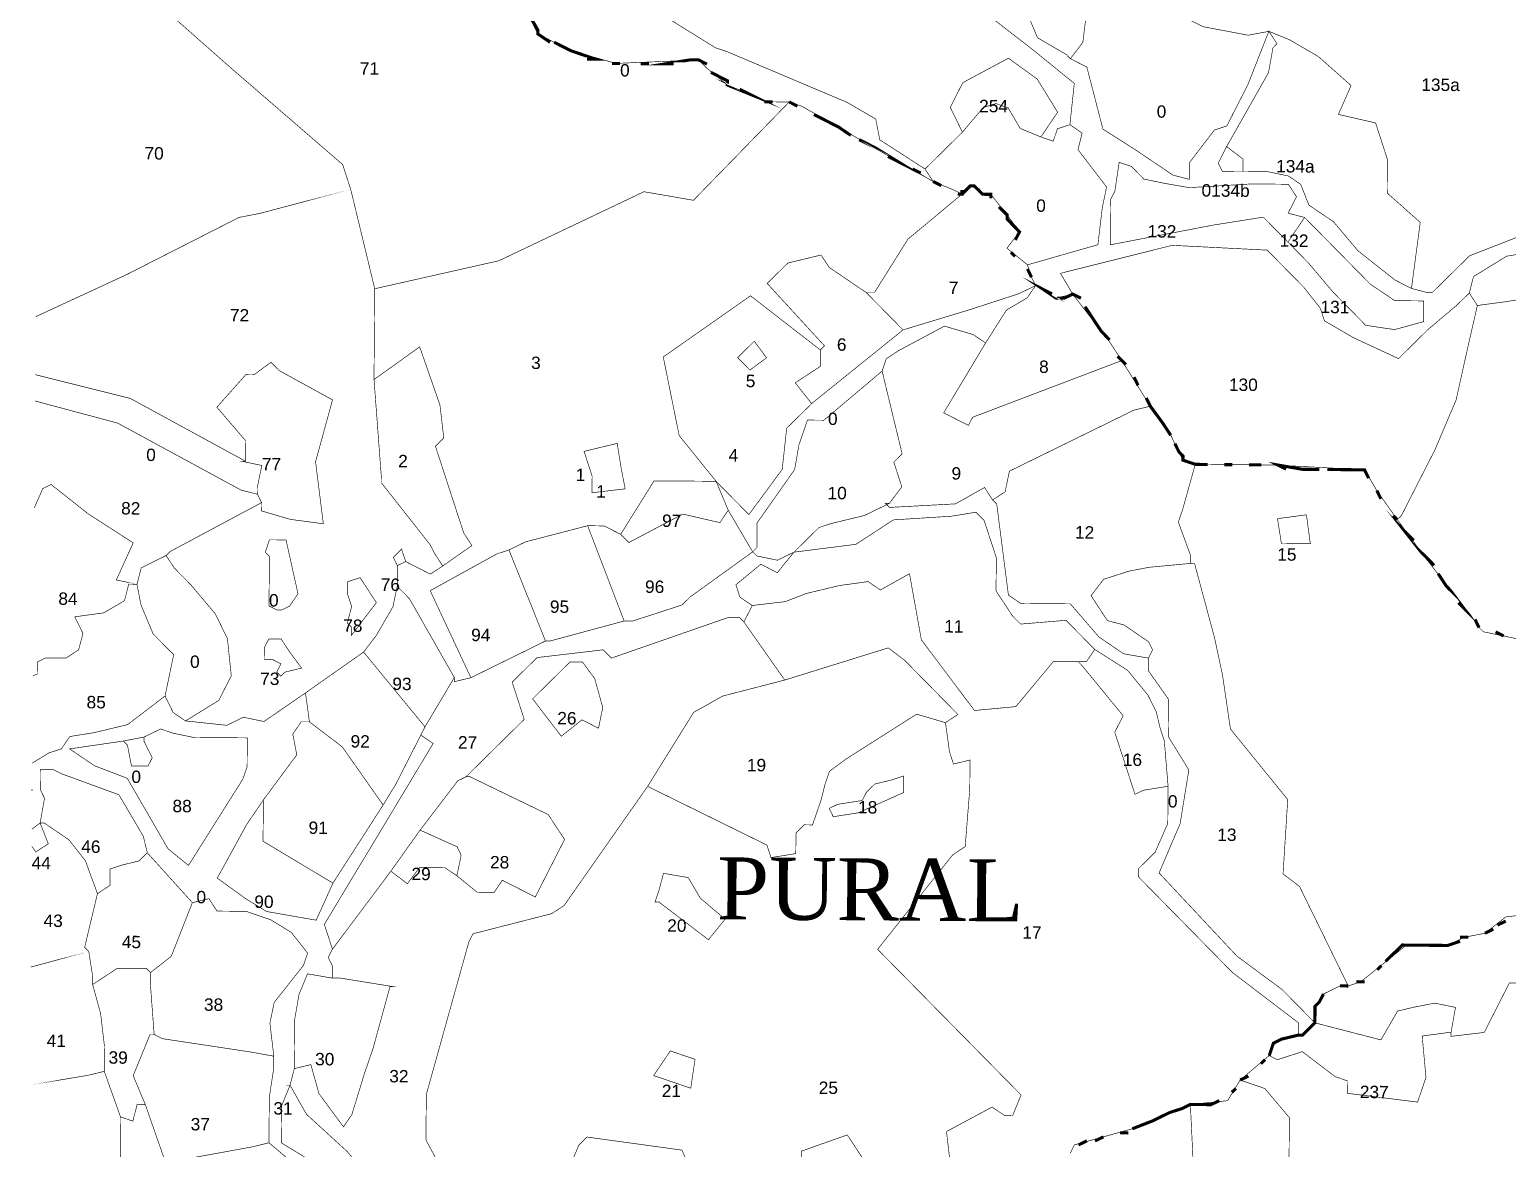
# Model space of a CAD drawing. Header units: metres. Extents: x 326467 to 340077, y 1811030 to 1824953.
# Drawn here: x 326546 to 327992, y 1820071 to 1821166 of the extents above; entities that cross this region are included whole.
import ezdxf

# ---------------------------------------------------------------- set-up
doc = ezdxf.new("R2010")
doc.units = ezdxf.units.M
doc.header["$MEASUREMENT"] = 0
for name, color, linetype in [('SURVEY NO.', 7, 'Continuous'), ('SURVEY PLOT BOUNDARY', 35, 'Continuous'), ('VILLAGE BOUNDARY', 212, 'Continuous'), ('VILLAGE NAME', 3, 'Continuous')]:
    doc.layers.add(name, color=color, linetype=linetype)
doc.styles.add('PDF Arial', font='arial.ttf')
doc.styles.get("Standard").update_dxf_attribs({"font": 'times.ttf'})

# ---------------------------------------------------------------- blocks, each defined once
blk = doc.blocks.new('16')
at = {"layer": 'SURVEY PLOT BOUNDARY', "lineweight": 18, "const_width": 0.606}
for points in [[(326591, 1821262.4), (326743.5, 1821127.8), (326852, 1821034), (326859.9, 1821009.7), (326883.4, 1820912.4), (326882.7, 1820823.5), (326890, 1820726.4), (326890, 1820722.3), (326938, 1820661.3), (326942, 1820653.2), (326950, 1820641), (326937.8, 1820633), (326913.7, 1820645.3), (326909.7, 1820657.5), (326901.6, 1820649.5), (326905.5, 1820641.4), (326905.4, 1820621.1), (326901.2, 1820601), (326884.8, 1820572.8), (326872.5, 1820556.7), (326815.6, 1820516.7), (326775, 1820488.7), (326754.8, 1820492.9), (326738.6, 1820485), (326698.2, 1820489.3), (326730.7, 1820509.3), (326743, 1820533.4), (326739.2, 1820569.9), (326727.3, 1820594.2), (326703.3, 1820622.7), (326687.2, 1820639), (326679.2, 1820651.2), (326683.3, 1820655.2), (326772.6, 1820703), (326772.5, 1820694.9), (326800.8, 1820686.6), (326833.1, 1820682.3), (326825.5, 1820743.1), (326842.1, 1820803.6), (326789.8, 1820832.3), (326781.8, 1820840.4), (326765.5, 1820828.4), (326757.4, 1820828.5), (326728.9, 1820796.4), (326756.9, 1820763.8), (326756.8, 1820743.6), (326644, 1820805.1), (326551.2, 1820828.3), (326644, 1820805.1), (326756.8, 1820743.6), (326752.7, 1820743.6), (326772.9, 1820739.4), (326768.7, 1820719.2), (326768.6, 1820711.2), (326752.5, 1820715.3), (326631.7, 1820780.9), (326551, 1820802.5), (326631.7, 1820780.9), (326752.5, 1820715.3), (326768.6, 1820711.2), (326772.6, 1820703), (326683.3, 1820655.2), (326679.2, 1820651.2), (326654.9, 1820639.2), (326650.7, 1820623.1), (326642.6, 1820623.2), (326638.5, 1820607), (326618.2, 1820595.1), (326589.8, 1820591.2), (326597.8, 1820575), (326593.6, 1820558.9), (326581.4, 1820550.9), (326561.2, 1820551), (326553.1, 1820547), (326553, 1820534.9), (326549, 1820533.7), (326553, 1820534.9), (326553.1, 1820547), (326561.2, 1820551), (326581.4, 1820550.9), (326593.6, 1820558.9), (326597.8, 1820575), (326589.8, 1820591.2), (326618.2, 1820595.1), (326638.5, 1820607), (326642.6, 1820623.2), (326650.7, 1820623.1), (326654.6, 1820602.9), (326666.5, 1820574.5), (326686.6, 1820554.1), (326678.2, 1820513.7), (326641.6, 1820485.7), (326625.4, 1820481.8), (326609.2, 1820477.9), (326584.9, 1820474), (326576.7, 1820461.9), (326564.5, 1820458), (326548.3, 1820448), (326564.5, 1820458), (326576.7, 1820461.9), (326584.9, 1820474), (326609.2, 1820477.9), (326625.4, 1820481.8), (326641.6, 1820485.7), (326678.2, 1820513.7), (326686.1, 1820497.5), (326698.2, 1820489.3), (326738.6, 1820485), (326754.8, 1820492.9), (326775, 1820488.7), (326815.6, 1820516.7), (326819.5, 1820488.4), (326811.4, 1820488.4), (326803.2, 1820476.4), (326807.1, 1820456.1), (326774.4, 1820411.9), (326758, 1820387.8), (326729.3, 1820335.4), (326757.5, 1820315), (326777.6, 1820302.7), (326826.1, 1820294.2), (326842.5, 1820330.5), (326891.6, 1820407), (326903.9, 1820427.1), (326928.5, 1820475.4), (326940.6, 1820467.2), (326834.1, 1820290.1), (326842, 1820265.8), (326837.9, 1820257.8), (326841.9, 1820249.6), (326841.8, 1820237.5), (326817.6, 1820241.7), (326809.3, 1820221.6), (326805.1, 1820197.4), (326804.7, 1820148.9), (326800.5, 1820132.7), (326796.5, 1820132.7), (326800.5, 1820132.7), (326792.3, 1820112.6), (326792, 1820076.2), (326872.5, 1820027)], [(326852.2, 1820015.1), (326779.9, 1820076.3), (326780.2, 1820120.7), (326784.5, 1820149), (326784.6, 1820161.1), (326780.8, 1820193.5), (326785, 1820213.7), (326813.6, 1820249.9), (326817.7, 1820262), (326801.7, 1820282.3), (326781.6, 1820294.6), (326757.4, 1820302.9), (326729.1, 1820303.1), (326721.1, 1820315.3), (326704.9, 1820311.4), (326660.8, 1820360.2), (326656.9, 1820376.4), (326633, 1820417), (326576.5, 1820437.7), (326568.5, 1820441.8), (326556.3, 1820441.9), (326556.2, 1820421.7), (326560.2, 1820413.6), (326555.9, 1820389.3), (326547.8, 1820383.3), (326555.9, 1820389.3), (326563.9, 1820369), (326551.7, 1820361.1), (326547.7, 1820366.5), (326551.7, 1820361.1), (326563.9, 1820369), (326555.9, 1820389.3), (326560, 1820389.3), (326584.1, 1820372.9), (326600.1, 1820352.6), (326612, 1820320.2), (326599.5, 1820267.7), (326603.5, 1820263.6), (326607.3, 1820239.3), (326607.3, 1820231.2), (326615.1, 1820202.9), (326618.9, 1820170.5), (326618.7, 1820146.2), (326634.6, 1820101.6), (326634.2, 1820053.1)], [(328015.6, 1820948.2), (327991.3, 1820944.3), (327958.8, 1820924.3), (327954.7, 1820908.2), (327942.4, 1820896.2), (327913.9, 1820872.1), (327885.4, 1820844), (327841.1, 1820864.6), (327812.9, 1820881), (327809, 1820893.2), (327793, 1820913.5), (327756.9, 1820950.2), (327663.9, 1820954.9), (327554.6, 1820927.5), (327566.5, 1820907.2), (327550.3, 1820903.2), (327530.2, 1820915.5), (327526.2, 1820923.6), (327522.3, 1820935.8), (327591.2, 1820955.5), (327595.5, 1820991.8), (327599.7, 1821012), (327571.7, 1821048.6), (327575.8, 1821064.8), (327563.8, 1821073), (327568.1, 1821113.4), (327528, 1821146), (327459.6, 1821199.1)], [(327520.2, 1821186.5), (327532.1, 1821158.1), (327560.3, 1821141.7), (327564.3, 1821137.6), (327580.4, 1821129.4), (327596.1, 1821068.7), (327628.3, 1821048.2), (327664.5, 1821023.7), (327680.6, 1821019.5), (327680.7, 1821035.7), (327705.2, 1821067.8), (327717.4, 1821071.8), (327737.9, 1821112), (327758.5, 1821164.4), (327766.5, 1821152.3), (327762.5, 1821148.2), (327758.2, 1821124), (327717.2, 1821051.6), (327709, 1821035.4), (327713, 1821027.3), (327725.1, 1821027.2), (327733.2, 1821027.2), (327757.5, 1821027), (327777.7, 1821022.8), (327789.7, 1821014.6), (327797.7, 1820994.3), (327821.8, 1820978), (327845.8, 1820949.5), (327882, 1820920.9), (327898.1, 1820912.7), (327914.2, 1820908.5), (327918.3, 1820908.5), (327954.9, 1820944.6), (328036, 1820976.3)], [(327459.6, 1821199.1), (327528, 1821146), (327568.1, 1821113.4), (327563.8, 1821073), (327551.6, 1821069), (327547.5, 1821056.9), (327535.4, 1821061), (327551.8, 1821085.2), (327531.8, 1821117.7), (327503.6, 1821138.1), (327459, 1821114.2), (327446.7, 1821090), (327458.6, 1821065.7), (327422, 1821029.6), (327377.7, 1821058.2), (327373.8, 1821078.5), (327345.6, 1821094.9), (327228.8, 1821144.3), (327216.7, 1821148.4), (327144.3, 1821193.4)], [(328036, 1820976.3), (327954.9, 1820944.6), (327918.3, 1820908.5), (327914.2, 1820908.5), (327898.1, 1820912.7), (327906.7, 1820977.3), (327874.6, 1821005.9), (327874.8, 1821038.2), (327863, 1821074.7), (327826.6, 1821083.1), (327839, 1821111.3), (327806.9, 1821139.8), (327778.7, 1821156.2), (327758.5, 1821164.4), (327738.3, 1821160.6), (327693.9, 1821169)], [(327793.5, 1820982.2), (327793.5, 1820982.2)], [(328008.6, 1820568.2), (327968.3, 1820576.6), (327964.3, 1820580.6), (327956.3, 1820592.8), (327936.2, 1820617.2), (327908.2, 1820653.8), (327884.2, 1820686.4), (327888.3, 1820690.4), (327921.1, 1820754.8), (327941.7, 1820803.2), (327954.3, 1820859.7), (327962.6, 1820896), (327991, 1820899.8), (328015.3, 1820903.7)], [(327088.3, 1820753.2), (327088.3, 1820753.2)], [(328022.7, 1820301.2), (327990.4, 1820297.4), (327970, 1820281.4), (327949.8, 1820277.5), (327933.6, 1820269.5), (327893.1, 1820269.8), (327848.4, 1820233.8), (327836.2, 1820229.8), (327788.5, 1820327.3), (327772.4, 1820339.5), (327777, 1820412.3), (327720.9, 1820481.4), (327713.2, 1820534), (327705.4, 1820570.5), (327685.8, 1820643.4), (327681.8, 1820643.5), (327681.8, 1820651.5), (327669.9, 1820684), (327674.1, 1820696.1), (327686.5, 1820740.5), (327694.6, 1820740.4), (327702.7, 1820740.3), (327731, 1820740.1), (327763.3, 1820739.9), (327852.2, 1820735.1), (327864.2, 1820714.8), (327884.2, 1820686.4), (327908.2, 1820653.8), (327936.2, 1820617.2), (327956.3, 1820592.8), (327964.3, 1820580.6), (327968.3, 1820576.6), (328008.6, 1820568.2)], [(327446.8, 1820054.9), (327443, 1820087.3), (327487.6, 1820111.2), (327499.7, 1820103.1), (327507.8, 1820103), (327516, 1820123.1), (327375.6, 1820265.7), (327449.1, 1820358.2), (327461.3, 1820366.2), (327465.8, 1820422.7), (327466, 1820451), (327449.8, 1820447.1), (327445.9, 1820459.3), (327442, 1820487.6), (327454.2, 1820495.6), (327402.1, 1820548.6), (327386, 1820560.8), (327284.7, 1820529.3), (327244.7, 1820586.2), (327252.9, 1820602.3), (327285.3, 1820606.1), (327305.6, 1820614), (327338, 1820621.8), (327366.3, 1820625.7), (327378.3, 1820617.5), (327406.8, 1820633.4), (327418.4, 1820568.7), (327470.4, 1820499.5), (327510.9, 1820503.3), (327547.6, 1820547.4), (327571.9, 1820547.3), (327575.9, 1820543.2), (327615.9, 1820494.4), (327607.7, 1820478.2), (327627.5, 1820417.4), (327635.6, 1820421.4), (327659.9, 1820425.3), (327659.6, 1820388.9), (327647.2, 1820360.7), (327630.9, 1820344.6), (327630.9, 1820336.6), (327723.1, 1820242.8), (327787.4, 1820193.8), (327787.3, 1820181.7), (327771.1, 1820177.8), (327763, 1820173.8), (327758.9, 1820161.7), (327730.4, 1820137.7), (327718.1, 1820117.5), (327681.7, 1820113.8), (327624.9, 1820090), (327568.2, 1820074.2), (327564.1, 1820066.2)], [(326856.6, 1820067.6), (326816.5, 1820104.3), (326800.5, 1820132.7), (326804.7, 1820148.9), (326820.9, 1820152.8), (326828.8, 1820124.4), (326852.8, 1820091.9), (326861, 1820103.9), (326873.4, 1820144.3), (326881.7, 1820168.5), (326898.3, 1820229), (326902.4, 1820229), (326849.9, 1820237.5), (326841.8, 1820237.5), (326841.9, 1820249.6), (326837.9, 1820257.8), (326842, 1820265.8), (326899.2, 1820342.2), (326915.3, 1820329.9), (326927.5, 1820346), (326951.8, 1820345.8), (326963.8, 1820337.7), (326983.9, 1820321.3), (327000.1, 1820321.2), (327008.3, 1820333.3), (327040.5, 1820316.9), (327069.2, 1820373.2), (327053.2, 1820397.6), (326976.7, 1820434.6), (326972.7, 1820434.6), (327029.7, 1820490.8), (327017.9, 1820527.3), (327042.3, 1820551.3), (327107, 1820558.9), (327115.1, 1820550.8), (327228.6, 1820590.3), (327240.7, 1820590.3), (327244.7, 1820586.2), (327284.7, 1820529.3), (327223.9, 1820513.6), (327195.5, 1820497.6), (327150.5, 1820425.2), (327068.7, 1820308.5), (327056.5, 1820300.6), (326979.6, 1820280.9), (326975.5, 1820272.9), (326933.9, 1820123.6), (326933.5, 1820079.1), (326957.5, 1820034.5)], [(327369.9, 1820047.5), (327345.9, 1820084), (327301.3, 1820068.2)], [(327184.1, 1820069.1), (327091.2, 1820081.9), (327083.1, 1820073.9), (327074.8, 1820053.8)], [(326957.5, 1820034.5), (326933.5, 1820079.1), (326933.9, 1820123.6), (326975.5, 1820272.9), (326979.6, 1820280.9), (327056.5, 1820300.6), (327068.7, 1820308.5), (327150.5, 1820425.2), (327267.3, 1820367.7), (327271.2, 1820355.5), (327295.5, 1820359.4), (327295.7, 1820379.6), (327303.8, 1820387.6), (327311.9, 1820387.5), (327320.2, 1820411.7), (327324.3, 1820427.9), (327328.5, 1820440), (327344.7, 1820452), (327413.8, 1820495.9), (327442, 1820487.6), (327445.9, 1820459.3), (327449.8, 1820447.1), (327466, 1820451), (327465.8, 1820422.7), (327461.3, 1820366.2), (327449.1, 1820358.2), (327375.6, 1820265.7), (327516, 1820123.1), (327507.8, 1820103), (327499.7, 1820103.1), (327487.6, 1820111.2), (327443, 1820087.3), (327446.8, 1820054.9)], [(327993.9, 1820232.7), (327969.3, 1820184.3), (327936.9, 1820180.5), (327936.9, 1820184.6), (327941.2, 1820208.8), (327921, 1820213), (327900.7, 1820209.1), (327884.5, 1820205.2), (327868.2, 1820177), (327803.6, 1820193.7), (327803.7, 1820209.9), (327811.9, 1820221.9), (327828.1, 1820229.9), (327836.2, 1820229.8), (327848.4, 1820233.8), (327893.1, 1820269.8), (327933.6, 1820269.5), (327949.8, 1820277.5), (327970, 1820281.4), (327990.4, 1820297.4), (328022.7, 1820301.2)], [(327778.3, 1820060.5), (327778.6, 1820100.9), (327754.6, 1820129.4), (327730.4, 1820137.7), (327758.9, 1820161.7), (327766.9, 1820157.6), (327791.3, 1820165.5), (327823.4, 1820141), (327835.5, 1820136.9), (327835.4, 1820124.7), (327904.1, 1820116.1), (327912.3, 1820140.3), (327908.6, 1820180.8), (327936.9, 1820184.6), (327936.9, 1820180.5), (327969.3, 1820184.3), (327993.9, 1820232.7), (328002, 1820232.6), (328030.1, 1820208.1), (328050.2, 1820187.8), (328050, 1820171.6), (328053, 1820030)], [(326800.5, 1820132.7), (326796.5, 1820132.7), (326800.5, 1820132.7)], [(327564.1, 1820066.2), (327568.2, 1820074.2), (327624.9, 1820090), (327681.7, 1820113.8), (327685.2, 1820041)]]:
    blk.add_lwpolyline(points, dxfattribs=at)
for points in [[(326987.2, 1821271.5), (327035.3, 1821222.6), (327035.2, 1821206.4), (327035.1, 1821190.2), (327031, 1821186.2), (327043, 1821161.9), (327075.2, 1821145.5), (327119.6, 1821133), (327200.4, 1821136.4), (327208.5, 1821128.3), (327228.5, 1821111.9), (327268.8, 1821095.4), (327289.1, 1821095.3), (327195.3, 1820999), (327146.9, 1821007.4), (327004.9, 1820939.8), (326883.4, 1820912.4), (326859.9, 1821009.7), (326852, 1821034), (326743.5, 1821127.8), (326591, 1821262.4), (326611.3, 1821274.4), (326862.9, 1821401.8), (326931.1, 1821328.5)], [(327605.3, 1821218.2), (327580.9, 1821190.1), (327576.5, 1821153.7), (327564.3, 1821137.6), (327560.3, 1821141.7), (327532.1, 1821158.1), (327520.2, 1821186.5), (327467.8, 1821211.2), (327488.2, 1821231.2), (327504.6, 1821267.5), (327512.9, 1821287.6), (327525, 1821283.5), (327581.6, 1821287.1), (327605.8, 1821282.9)], [(327035.2, 1821206.4), (327071.4, 1821185.9), (327144.3, 1821193.4), (327216.7, 1821148.4), (327228.8, 1821144.3), (327345.6, 1821094.9), (327373.8, 1821078.5), (327377.7, 1821058.2), (327422, 1821029.6), (327429.9, 1821017.4), (327301.2, 1821091.2), (327289.1, 1821095.3), (327268.8, 1821095.4), (327228.5, 1821111.9), (327208.5, 1821128.3), (327200.4, 1821136.4), (327119.6, 1821133), (327075.2, 1821145.5), (327043, 1821161.9), (327031, 1821186.2), (327035.1, 1821190.2)], [(327693.9, 1821169), (327738.3, 1821160.6), (327758.5, 1821164.4), (327737.9, 1821112), (327717.4, 1821071.8), (327705.2, 1821067.8), (327680.7, 1821035.7), (327680.6, 1821019.5), (327664.5, 1821023.7), (327628.3, 1821048.2), (327596.1, 1821068.7), (327580.4, 1821129.4), (327564.3, 1821137.6), (327576.5, 1821153.7), (327580.9, 1821190.1), (327605.3, 1821218.2), (327637.5, 1821197.7), (327685.8, 1821173.1)], [(327898.1, 1820912.7), (327882, 1820920.9), (327845.8, 1820949.5), (327821.8, 1820978), (327797.7, 1820994.3), (327789.7, 1821014.6), (327777.7, 1821022.8), (327757.5, 1821027), (327733.2, 1821027.2), (327733.3, 1821039.3), (327717.2, 1821051.6), (327758.2, 1821124), (327762.5, 1821148.2), (327766.5, 1821152.3), (327758.5, 1821164.4), (327778.7, 1821156.2), (327806.9, 1821139.8), (327839, 1821111.3), (327826.6, 1821083.1), (327863, 1821074.7), (327874.8, 1821038.2), (327874.6, 1821005.9), (327906.7, 1820977.3)], [(327531.8, 1821117.7), (327551.8, 1821085.2), (327535.4, 1821061), (327515.2, 1821069.3), (327503.3, 1821089.6), (327491.2, 1821093.7), (327479, 1821089.8), (327458.6, 1821065.7), (327446.7, 1821090), (327459, 1821114.2), (327503.6, 1821138.1)], [(327458.2, 1821005), (327405.3, 1820961), (327372.5, 1820908.7), (327364.4, 1820908.7), (327328.2, 1820933.3), (327320.2, 1820945.4), (327287.8, 1820937.6), (327267.5, 1820917.6), (327323.6, 1820856.5), (327319.5, 1820852.5), (327251.2, 1820905.5), (327165.8, 1820845.6), (327181.4, 1820768.6), (327217.5, 1820723.9), (327156.8, 1820724.3), (327124.1, 1820672), (327108, 1820680.2), (327091.8, 1820680.4), (327031, 1820664.6), (327014.8, 1820656.7), (327002.7, 1820652.7), (326937.7, 1820616.8), (326977.5, 1820531.6), (326961.3, 1820527.7), (326961.3, 1820531.8), (326917.4, 1820608.9), (326905.4, 1820621.1), (326905.5, 1820641.4), (326913.7, 1820645.3), (326937.8, 1820633), (326950, 1820641), (326978.5, 1820661), (326970.5, 1820673.2), (326942.8, 1820758.3), (326951, 1820766.3), (326947.2, 1820798.7), (326927.4, 1820855.5), (326882.7, 1820823.5), (326883.4, 1820912.4), (327004.9, 1820939.8), (327146.9, 1821007.4), (327195.3, 1820999), (327289.1, 1821095.3), (327301.2, 1821091.2), (327429.9, 1821017.4), (327450.1, 1821009.1)], [(327535.4, 1821061), (327547.5, 1821056.9), (327551.6, 1821069), (327563.8, 1821073), (327575.8, 1821064.8), (327571.7, 1821048.6), (327599.7, 1821012), (327595.5, 1820991.8), (327591.2, 1820955.5), (327522.3, 1820935.8), (327502.2, 1820952.1), (327514.5, 1820968.2), (327502.5, 1820984.5), (327486.4, 1821004.8), (327478.4, 1821004.9), (327470.3, 1821013), (327466.3, 1821013.1), (327458.2, 1821005), (327450.1, 1821009.1), (327429.9, 1821017.4), (327422, 1821029.6), (327458.6, 1821065.7), (327479, 1821089.8), (327491.2, 1821093.7), (327503.3, 1821089.6), (327515.2, 1821069.3)], [(327717.2, 1821051.6), (327733.3, 1821039.3), (327733.2, 1821027.2), (327725.1, 1821027.2), (327713, 1821027.3), (327709, 1821035.4)], [(327793.5, 1820982.2), (327777.2, 1820958.1), (327753.1, 1820982.5), (327704.5, 1820974.8), (327603.3, 1820955.4), (327603.6, 1820999.9), (327607.8, 1821007.9), (327612, 1821036.2), (327624.1, 1821032.1), (327636.1, 1821019.8), (327656.3, 1821015.6), (327680.5, 1821011.4), (327741.2, 1821015), (327777.6, 1821014.7), (327785.6, 1821002.5), (327777.4, 1820986.4)], [(327793.5, 1820982.2), (327777.4, 1820986.4), (327785.6, 1821002.5), (327777.6, 1821014.7), (327741.2, 1821015), (327680.5, 1821011.4), (327656.3, 1821015.6), (327636.1, 1821019.8), (327624.1, 1821032.1), (327612, 1821036.2), (327607.8, 1821007.9), (327603.6, 1820999.9), (327603.3, 1820955.4), (327704.5, 1820974.8), (327753.1, 1820982.5), (327777.2, 1820958.1), (327797.2, 1820937.7), (327821.3, 1820909.2), (327853.3, 1820876.6), (327881.6, 1820872.4), (327910, 1820880.2), (327910.1, 1820900.5), (327881.8, 1820900.7), (327857.7, 1820917), (327833.6, 1820941.5)], [(326859.9, 1821009.7), (326770.7, 1820986.1), (326750.5, 1820982.2), (326640.9, 1820926.4), (326551.7, 1820885.1), (326640.9, 1820926.4), (326750.5, 1820982.2), (326770.7, 1820986.1)], [(327502.2, 1820952.1), (327522.3, 1820935.8), (327526.2, 1820923.6), (327530.2, 1820915.5), (327514, 1820907.6), (327465.4, 1820891.8), (327400.5, 1820872.1), (327364.4, 1820908.7), (327372.5, 1820908.7), (327405.3, 1820961), (327458.2, 1821005), (327466.3, 1821013.1), (327470.3, 1821013), (327478.4, 1821004.9), (327486.4, 1821004.8), (327502.5, 1820984.5), (327514.5, 1820968.2)], [(327857.7, 1820917), (327881.8, 1820900.7), (327910.1, 1820900.5), (327910, 1820880.2), (327881.6, 1820872.4), (327853.3, 1820876.6), (327821.3, 1820909.2), (327797.2, 1820937.7), (327777.2, 1820958.1), (327793.5, 1820982.2), (327833.6, 1820941.5)], [(327841.1, 1820864.6), (327885.4, 1820844), (327913.9, 1820872.1), (327942.4, 1820896.2), (327954.7, 1820908.2), (327962.6, 1820896), (327954.3, 1820859.7), (327941.7, 1820803.2), (327921.1, 1820754.8), (327888.3, 1820690.4), (327884.2, 1820686.4), (327864.2, 1820714.8), (327852.2, 1820735.1), (327763.3, 1820739.9), (327731, 1820740.1), (327702.7, 1820740.3), (327694.6, 1820740.4), (327686.5, 1820740.5), (327674.4, 1820744.6), (327670.5, 1820752.7), (327662.5, 1820768.9), (327642.5, 1820797.4), (327614.6, 1820842.1), (327598.6, 1820866.5), (327594.6, 1820870.6), (327566.5, 1820907.2), (327554.6, 1820927.5), (327663.9, 1820954.9), (327756.9, 1820950.2), (327793, 1820913.5), (327809, 1820893.2), (327812.9, 1820881)], [(328060.1, 1820947.8), (328064, 1820935.7), (328063.8, 1820911.4), (328043.6, 1820907.5), (328035.5, 1820907.6), (328015.3, 1820903.7), (327991, 1820899.8), (327962.6, 1820896), (327954.7, 1820908.2), (327958.8, 1820924.3), (327991.3, 1820944.3), (328015.6, 1820948.2), (328039.9, 1820956.1)], [(327364.4, 1820908.7), (327400.5, 1820872.1), (327311, 1820800), (327295, 1820820.3), (327319.4, 1820836.3), (327319.5, 1820852.5), (327323.6, 1820856.5), (327267.5, 1820917.6), (327287.8, 1820937.6), (327320.2, 1820945.4), (327328.2, 1820933.3)], [(327251.2, 1820905.5), (327319.5, 1820852.5), (327319.4, 1820836.3), (327295, 1820820.3), (327311, 1820800), (327307, 1820795.9), (327286.6, 1820775.9), (327282.2, 1820735.5), (327249.6, 1820691.3), (327217.5, 1820723.9), (327181.4, 1820768.6), (327165.8, 1820845.6)], [(327501.7, 1820891.5), (327481.3, 1820859.3), (327469.2, 1820867.5), (327441, 1820875.8), (327396.3, 1820851.9), (327384.1, 1820843.9), (327380, 1820831.8), (327323, 1820783.7), (327306.9, 1820783.8), (327298.6, 1820759.6), (327294.4, 1820735.4), (327257.6, 1820683.1), (327257.4, 1820658.9), (327253.3, 1820654.8), (327229.4, 1820695.5), (327217.5, 1820723.9), (327249.6, 1820691.3), (327282.2, 1820735.5), (327286.6, 1820775.9), (327307, 1820795.9), (327311, 1820800), (327400.5, 1820872.1), (327465.4, 1820891.8), (327514, 1820907.6), (327530.2, 1820915.5), (327522, 1820903.5)], [(327530.2, 1820915.5), (327550.3, 1820903.2), (327566.5, 1820907.2), (327594.6, 1820870.6), (327598.6, 1820866.5), (327614.6, 1820842.1), (327468.6, 1820786.6), (327464.5, 1820778.6), (327440.3, 1820790.9), (327481.3, 1820859.3), (327501.7, 1820891.5), (327522, 1820903.5)], [(327440.3, 1820790.9), (327464.5, 1820778.6), (327468.6, 1820786.6), (327614.6, 1820842.1), (327642.5, 1820797.4), (327626.3, 1820793.5), (327504.6, 1820733.8), (327500.4, 1820713.6), (327488.2, 1820705.6), (327480.2, 1820717.8), (327451.8, 1820701.8), (327387.1, 1820698.3), (327383, 1820702.4), (327387.1, 1820702.3), (327399.3, 1820718.4), (327391.4, 1820742.7), (327399.6, 1820750.8), (327383.9, 1820815.6), (327380, 1820831.8), (327384.1, 1820843.9), (327396.3, 1820851.9), (327441, 1820875.8), (327469.2, 1820867.5), (327481.3, 1820859.3)], [(327266.9, 1820844.8), (327250.6, 1820832.8), (327238.6, 1820845), (327254.9, 1820861)], [(327238.6, 1820845), (327250.6, 1820832.8), (327266.9, 1820844.8), (327254.9, 1820861)], [(326950, 1820641), (326942, 1820653.2), (326938, 1820661.3), (326890, 1820722.3), (326890, 1820726.4), (326882.7, 1820823.5), (326927.4, 1820855.5), (326947.2, 1820798.7), (326951, 1820766.3), (326942.8, 1820758.3), (326970.5, 1820673.2), (326978.5, 1820661)], [(326772.6, 1820703), (326768.6, 1820711.2), (326768.7, 1820719.2), (326772.9, 1820739.4), (326752.7, 1820743.6), (326756.8, 1820743.6), (326756.9, 1820763.8), (326728.9, 1820796.4), (326757.4, 1820828.5), (326765.5, 1820828.4), (326781.8, 1820840.4), (326789.8, 1820832.3), (326842.1, 1820803.6), (326825.5, 1820743.1), (326833.1, 1820682.3), (326800.8, 1820686.6), (326772.5, 1820694.9)], [(327383.9, 1820815.6), (327399.6, 1820750.8), (327391.4, 1820742.7), (327399.3, 1820718.4), (327387.1, 1820702.3), (327362.7, 1820690.4), (327330.3, 1820682.6), (327318.2, 1820678.6), (327293.7, 1820654.5), (327277.5, 1820646.6), (327257.3, 1820650.8), (327253.3, 1820654.8), (327257.4, 1820658.9), (327257.6, 1820683.1), (327294.4, 1820735.4), (327298.6, 1820759.6), (327306.9, 1820783.8), (327323, 1820783.7), (327380, 1820831.8)], [(327640.6, 1820550.8), (327616.4, 1820555), (327592.3, 1820571.4), (327564.2, 1820603.9), (327515.7, 1820604.3), (327503.6, 1820612.5), (327492.2, 1820701.5), (327488.2, 1820705.6), (327500.4, 1820713.6), (327504.6, 1820733.8), (327626.3, 1820793.5), (327642.5, 1820797.4), (327662.5, 1820768.9), (327670.5, 1820752.7), (327674.4, 1820744.6), (327686.5, 1820740.5), (327674.1, 1820696.1), (327669.9, 1820684), (327681.8, 1820651.5), (327681.8, 1820643.5), (327641.3, 1820639.7), (327621.1, 1820635.8), (327596.7, 1820627.9), (327584.5, 1820611.9), (327600.5, 1820587.5), (327616.6, 1820583.3), (327640.7, 1820566.9), (327644.7, 1820558.8)], [(327088.3, 1820753.2), (327120.7, 1820761), (327124.6, 1820736.7), (327128.5, 1820716.5), (327096.1, 1820712.7), (327096.2, 1820728.8)], [(327088.3, 1820753.2), (327096.2, 1820728.8), (327096.1, 1820712.7), (327128.5, 1820716.5), (327124.6, 1820736.7), (327120.7, 1820761)], [(326650.7, 1820623.1), (326630.5, 1820627.3), (326647, 1820663.6), (326602.7, 1820692.2), (326566.6, 1820720.8), (326558.5, 1820716.8), (326550.2, 1820697.8), (326558.5, 1820716.8), (326566.6, 1820720.8), (326602.7, 1820692.2), (326647, 1820663.6), (326630.5, 1820627.3)], [(327229.4, 1820695.5), (327221.2, 1820683.4), (327184.9, 1820691.8), (327132.1, 1820663.9), (327128.1, 1820667.9), (327124.1, 1820672), (327156.8, 1820724.3), (327217.5, 1820723.9)], [(327492.2, 1820701.5), (327503.6, 1820612.5), (327515.7, 1820604.3), (327564.2, 1820603.9), (327592.3, 1820571.4), (327616.4, 1820555), (327640.6, 1820550.8), (327640.5, 1820538.6), (327660.5, 1820510.2), (327660.2, 1820473.8), (327680.2, 1820441.3), (327671.7, 1820388.8), (327651.1, 1820340.4), (327727.3, 1820259), (327771.5, 1820226.3), (327803.6, 1820193.7), (327791.4, 1820181.7), (327787.3, 1820181.7), (327787.4, 1820193.8), (327723.1, 1820242.8), (327630.9, 1820336.6), (327630.9, 1820344.6), (327647.2, 1820360.7), (327659.6, 1820388.9), (327659.9, 1820425.3), (327656.2, 1820469.8), (327652.2, 1820481.9), (327648.3, 1820498.2), (327640.3, 1820514.4), (327620.3, 1820538.8), (327588.1, 1820559.3), (327584.1, 1820563.3), (327560, 1820587.8), (327515.5, 1820584.1), (327507.5, 1820592.2), (327499.5, 1820604.4), (327491.5, 1820616.6), (327491.8, 1820649), (327479.9, 1820685.4), (327471.9, 1820693.6), (327447.6, 1820689.7), (327391, 1820686.1), (327354.4, 1820662.2), (327293.7, 1820654.5), (327318.2, 1820678.6), (327330.3, 1820682.6), (327362.7, 1820690.4), (327387.1, 1820702.3), (327383, 1820702.4), (327387.1, 1820698.3), (327451.8, 1820701.8), (327480.2, 1820717.8), (327488.2, 1820705.6)], [(327253.3, 1820654.8), (327192.3, 1820610.8), (327184.2, 1820602.8), (327135.6, 1820587), (327127.5, 1820587.1), (327091.8, 1820680.4), (327108, 1820680.2), (327124.1, 1820672), (327128.1, 1820667.9), (327132.1, 1820663.9), (327184.9, 1820691.8), (327221.2, 1820683.4), (327229.4, 1820695.5)], [(327491.8, 1820649), (327491.5, 1820616.6), (327499.5, 1820604.4), (327507.5, 1820592.2), (327515.5, 1820584.1), (327560, 1820587.8), (327584.1, 1820563.3), (327588.1, 1820559.3), (327579.9, 1820547.2), (327571.9, 1820547.3), (327547.6, 1820547.4), (327510.9, 1820503.3), (327470.4, 1820499.5), (327418.4, 1820568.7), (327406.8, 1820633.4), (327378.3, 1820617.5), (327366.3, 1820625.7), (327338, 1820621.8), (327305.6, 1820614), (327285.3, 1820606.1), (327252.9, 1820602.3), (327240.8, 1820610.5), (327236.9, 1820622.6), (327261.3, 1820642.7), (327277.4, 1820634.4), (327293.7, 1820654.5), (327354.4, 1820662.2), (327391, 1820686.1), (327447.6, 1820689.7), (327471.9, 1820693.6), (327479.9, 1820685.4)], [(327799.1, 1820662.8), (327770.8, 1820663), (327767, 1820687.3), (327795.3, 1820691.1)], [(327799.1, 1820662.8), (327795.3, 1820691.1), (327767, 1820687.3), (327770.8, 1820663)], [(327054.5, 1820567.4), (327050.5, 1820567.5), (327014.8, 1820656.7), (327031, 1820664.6), (327091.8, 1820680.4), (327127.5, 1820587.1)], [(326780.3, 1820650.4), (326776.3, 1820654.5), (326780.4, 1820666.6), (326796.6, 1820666.5), (326808.3, 1820613.8), (326800.1, 1820601.7), (326792, 1820597.8), (326788, 1820597.8), (326779.9, 1820601.9), (326780.2, 1820634.2)], [(326796.6, 1820666.5), (326780.4, 1820666.6), (326776.3, 1820654.5), (326780.3, 1820650.4), (326780.2, 1820634.2), (326779.9, 1820601.9), (326788, 1820597.8), (326792, 1820597.8), (326800.1, 1820601.7), (326808.3, 1820613.8)], [(326913.7, 1820645.3), (326905.5, 1820641.4), (326901.6, 1820649.5), (326909.7, 1820657.5)], [(327050.5, 1820567.5), (326977.5, 1820531.6), (326937.7, 1820616.8), (327002.7, 1820652.7), (327014.8, 1820656.7)], [(326698.2, 1820489.3), (326686.1, 1820497.5), (326678.2, 1820513.7), (326686.6, 1820554.1), (326666.5, 1820574.5), (326654.6, 1820602.9), (326650.7, 1820623.1), (326654.9, 1820639.2), (326679.2, 1820651.2), (326687.2, 1820639), (326703.3, 1820622.7), (326727.3, 1820594.2), (326739.2, 1820569.9), (326743, 1820533.4), (326730.7, 1820509.3)], [(327257.3, 1820650.8), (327277.5, 1820646.6), (327293.7, 1820654.5), (327277.4, 1820634.4), (327261.3, 1820642.7), (327236.9, 1820622.6), (327240.8, 1820610.5), (327252.9, 1820602.3), (327244.7, 1820586.2), (327240.7, 1820590.3), (327228.6, 1820590.3), (327115.1, 1820550.8), (327107, 1820558.9), (327042.3, 1820551.3), (327017.9, 1820527.3), (327029.7, 1820490.8), (326972.7, 1820434.6), (326964.6, 1820430.6), (326927.8, 1820382.4), (326899.2, 1820342.2), (326842, 1820265.8), (326834.1, 1820290.1), (326940.6, 1820467.2), (326928.5, 1820475.4), (326932.6, 1820483.5), (326961.3, 1820531.8), (326961.3, 1820527.7), (326977.5, 1820531.6), (327050.5, 1820567.5), (327054.5, 1820567.4), (327127.5, 1820587.1), (327135.6, 1820587), (327184.2, 1820602.8), (327192.3, 1820610.8), (327253.3, 1820654.8)], [(327803.6, 1820193.7), (327771.5, 1820226.3), (327727.3, 1820259), (327651.1, 1820340.4), (327671.7, 1820388.8), (327680.2, 1820441.3), (327660.2, 1820473.8), (327660.5, 1820510.2), (327640.5, 1820538.6), (327640.6, 1820550.8), (327644.7, 1820558.8), (327640.7, 1820566.9), (327616.6, 1820583.3), (327600.5, 1820587.5), (327584.5, 1820611.9), (327596.7, 1820627.9), (327621.1, 1820635.8), (327641.3, 1820639.7), (327681.8, 1820643.5), (327685.8, 1820643.4), (327705.4, 1820570.5), (327713.2, 1820534), (327720.9, 1820481.4), (327777, 1820412.3), (327772.4, 1820339.5), (327788.5, 1820327.3), (327836.2, 1820229.8), (327828.1, 1820229.9), (327811.9, 1820221.9), (327803.7, 1820209.9)], [(326885, 1820605.1), (326860.5, 1820573), (326860.6, 1820581.1), (326856.6, 1820585.1), (326860.8, 1820601.3), (326856.8, 1820613.4), (326856.9, 1820625.6), (326869.1, 1820629.5)], [(326885, 1820605.1), (326869.1, 1820629.5), (326856.9, 1820625.6), (326856.8, 1820613.4), (326860.8, 1820601.3), (326856.6, 1820585.1), (326860.6, 1820581.1), (326860.5, 1820573)], [(326961.3, 1820531.8), (326932.6, 1820483.5), (326872.5, 1820556.7), (326884.8, 1820572.8), (326901.2, 1820601), (326905.4, 1820621.1), (326917.4, 1820608.9)], [(326787.5, 1820537.1), (326791.6, 1820545.2), (326783.6, 1820549.3), (326775.5, 1820549.4), (326775.6, 1820561.5), (326779.7, 1820569.5), (326791.8, 1820569.5), (326799.8, 1820557.3), (326811.8, 1820541), (326795.6, 1820537.1), (326791.5, 1820533.1)], [(326799.8, 1820557.3), (326791.8, 1820569.5), (326779.7, 1820569.5), (326775.6, 1820561.5), (326775.5, 1820549.4), (326783.6, 1820549.3), (326791.6, 1820545.2), (326787.5, 1820537.1), (326791.5, 1820533.1), (326795.6, 1820537.1), (326811.8, 1820541)], [(326932.6, 1820483.5), (326928.5, 1820475.4), (326903.9, 1820427.1), (326891.6, 1820407), (326851.6, 1820463.9), (326819.5, 1820488.4), (326815.6, 1820516.7), (326872.5, 1820556.7)], [(327442, 1820487.6), (327413.8, 1820495.9), (327344.7, 1820452), (327328.5, 1820440), (327324.3, 1820427.9), (327320.2, 1820411.7), (327311.9, 1820387.5), (327303.8, 1820387.6), (327295.7, 1820379.6), (327295.5, 1820359.4), (327271.2, 1820355.5), (327267.3, 1820367.7), (327150.5, 1820425.2), (327195.5, 1820497.6), (327223.9, 1820513.6), (327284.7, 1820529.3), (327386, 1820560.8), (327402.1, 1820548.6), (327454.2, 1820495.6)], [(327588.1, 1820559.3), (327620.3, 1820538.8), (327640.3, 1820514.4), (327648.3, 1820498.2), (327652.2, 1820481.9), (327656.2, 1820469.8), (327659.9, 1820425.3), (327635.6, 1820421.4), (327627.5, 1820417.4), (327607.7, 1820478.2), (327615.9, 1820494.4), (327575.9, 1820543.2), (327571.9, 1820547.3), (327579.9, 1820547.2)], [(327074.6, 1820547.1), (327086.7, 1820547), (327098.7, 1820530.7), (327106.6, 1820502.3), (327102.4, 1820482.1), (327086.3, 1820490.4), (327066, 1820474.3), (327037.9, 1820510.9), (327058.3, 1820531)], [(327037.9, 1820510.9), (327066, 1820474.3), (327086.3, 1820490.4), (327102.4, 1820482.1), (327106.6, 1820502.3), (327098.7, 1820530.7), (327086.7, 1820547), (327074.6, 1820547.1), (327058.3, 1820531)], [(326891.6, 1820407), (326842.5, 1820330.5), (326774.1, 1820371.5), (326774.4, 1820411.9), (326807.1, 1820456.1), (326803.2, 1820476.4), (326811.4, 1820488.4), (326819.5, 1820488.4), (326851.6, 1820463.9)], [(326706.2, 1820473.1), (326726.4, 1820472.9), (326758.7, 1820472.7), (326758.6, 1820460.5), (326758.5, 1820444.4), (326754.3, 1820432.3), (326701.1, 1820347.8), (326681.1, 1820364.1), (326641.2, 1820433.1), (326608.9, 1820445.5), (326584.8, 1820461.9), (326637.4, 1820469.6), (326641.4, 1820465.5), (326645.3, 1820445.2), (326661.5, 1820445.1), (326665.6, 1820453.2), (326657.6, 1820469.4), (326657.6, 1820473.5), (326673.9, 1820481.4), (326686, 1820477.3)], [(326681.1, 1820364.1), (326701.1, 1820347.8), (326754.3, 1820432.3), (326758.5, 1820444.4), (326758.6, 1820460.5), (326758.7, 1820472.7), (326726.4, 1820472.9), (326706.2, 1820473.1), (326686, 1820477.3), (326673.9, 1820481.4), (326657.6, 1820473.5), (326637.4, 1820469.6), (326584.8, 1820461.9), (326608.9, 1820445.5), (326641.2, 1820433.1)], [(326637.4, 1820469.6), (326657.6, 1820473.5), (326657.6, 1820469.4), (326665.6, 1820453.2), (326661.5, 1820445.1), (326645.3, 1820445.2), (326641.4, 1820465.5)], [(326576.5, 1820437.7), (326633, 1820417), (326656.9, 1820376.4), (326660.8, 1820360.2), (326652.7, 1820352.2), (326636.5, 1820348.3), (326624.3, 1820344.3), (326624.2, 1820328.2), (326612, 1820320.2), (326600.1, 1820352.6), (326584.1, 1820372.9), (326560, 1820389.3), (326555.9, 1820389.3), (326560.2, 1820413.6), (326556.2, 1820421.7), (326556.3, 1820441.9), (326568.5, 1820441.8)], [(326963.8, 1820337.7), (326968, 1820357.8), (326964.1, 1820366), (326927.8, 1820382.4), (326964.6, 1820430.6), (326972.7, 1820434.6), (326976.7, 1820434.6), (327053.2, 1820397.6), (327069.2, 1820373.2), (327040.5, 1820316.9), (327008.3, 1820333.3), (327000.1, 1820321.2), (326983.9, 1820321.3)], [(327401.1, 1820419.2), (327356.5, 1820399.3), (327332.2, 1820395.5), (327328.2, 1820403.6), (327336.3, 1820407.6), (327360.6, 1820411.4), (327364.7, 1820419.5), (327372.8, 1820427.5), (327389, 1820431.4), (327401.2, 1820435.4)], [(327328.2, 1820403.6), (327332.2, 1820395.5), (327356.5, 1820399.3), (327401.1, 1820419.2), (327401.2, 1820435.4), (327389, 1820431.4), (327372.8, 1820427.5), (327364.7, 1820419.5), (327360.6, 1820411.4), (327336.3, 1820407.6)], [(326842.5, 1820330.5), (326826.1, 1820294.2), (326777.6, 1820302.7), (326757.5, 1820315), (326729.3, 1820335.4), (326758, 1820387.8), (326774.4, 1820411.9), (326774.1, 1820371.5)], [(326963.8, 1820337.7), (326951.8, 1820345.8), (326927.5, 1820346), (326915.3, 1820329.9), (326899.2, 1820342.2), (326927.8, 1820382.4), (326964.1, 1820366), (326968, 1820357.8)], [(326612, 1820320.2), (326624.2, 1820328.2), (326624.3, 1820344.3), (326636.5, 1820348.3), (326652.7, 1820352.2), (326660.8, 1820360.2), (326704.9, 1820311.4), (326684.3, 1820258.9), (326663.9, 1820242.9), (326659.9, 1820247), (326631.6, 1820247.2), (326607.3, 1820231.2), (326607.3, 1820239.3), (326603.5, 1820263.6), (326599.5, 1820267.7)], [(327157.7, 1820311.9), (327161.8, 1820324), (327166, 1820340.1), (327190.2, 1820335.9), (327202.2, 1820315.6), (327226.3, 1820295.2), (327210, 1820275.1), (327161.7, 1820311.9)], [(327161.8, 1820324), (327157.7, 1820311.9), (327161.7, 1820311.9), (327210, 1820275.1), (327226.3, 1820295.2), (327202.2, 1820315.6), (327190.2, 1820335.9), (327166, 1820340.1)], [(326784.6, 1820161.1), (326760.4, 1820165.4), (326675.6, 1820178.2), (326667.5, 1820182.3), (326663.9, 1820230.8), (326663.9, 1820242.9), (326684.3, 1820258.9), (326704.9, 1820311.4), (326721.1, 1820315.3), (326729.1, 1820303.1), (326757.4, 1820302.9), (326781.6, 1820294.6), (326801.7, 1820282.3), (326817.7, 1820262), (326813.6, 1820249.9), (326785, 1820213.7), (326780.8, 1820193.5)], [(326603.5, 1820263.6), (326546.8, 1820248.3)], [(326663.9, 1820242.9), (326663.9, 1820230.8), (326667.5, 1820182.3), (326663.5, 1820182.3), (326647, 1820142), (326658.9, 1820113.6), (326650.8, 1820113.6), (326646.7, 1820097.5), (326634.6, 1820101.6), (326618.7, 1820146.2), (326618.9, 1820170.5), (326615.1, 1820202.9), (326607.3, 1820231.2), (326631.6, 1820247.2), (326659.9, 1820247)], [(326841.8, 1820237.5), (326849.9, 1820237.5), (326902.4, 1820229), (326898.3, 1820229), (326881.7, 1820168.5), (326873.4, 1820144.3), (326861, 1820103.9), (326852.8, 1820091.9), (326828.8, 1820124.4), (326820.9, 1820152.8), (326804.7, 1820148.9), (326805.1, 1820197.4), (326809.3, 1820221.6), (326817.6, 1820241.7)], [(327758.9, 1820161.7), (327763, 1820173.8), (327771.1, 1820177.8), (327787.3, 1820181.7), (327791.4, 1820181.7), (327803.6, 1820193.7), (327868.2, 1820177), (327884.5, 1820205.2), (327900.7, 1820209.1), (327921, 1820213), (327941.2, 1820208.8), (327936.9, 1820184.6), (327908.6, 1820180.8), (327912.3, 1820140.3), (327904.1, 1820116.1), (327835.4, 1820124.7), (327835.5, 1820136.9), (327823.4, 1820141), (327791.3, 1820165.5), (327766.9, 1820157.6)], [(326667.5, 1820182.3), (326675.6, 1820178.2), (326760.4, 1820165.4), (326784.6, 1820161.1), (326784.5, 1820149), (326780.2, 1820120.7), (326780.1, 1820108.6), (326779.9, 1820076.3), (326763.7, 1820072.3), (326678.7, 1820056.8), (326658.9, 1820113.6), (326647, 1820142), (326663.5, 1820182.3)], [(327156.4, 1820142.1), (327172.7, 1820166.2), (327196.9, 1820158), (327192.7, 1820129.7)], [(327156.4, 1820142.1), (327192.7, 1820129.7), (327196.9, 1820158), (327172.7, 1820166.2)], [(326545.9, 1820132.8), (326602.5, 1820142.3), (326618.7, 1820146.2), (326602.5, 1820142.3)], [(327778.6, 1820100.9), (327778.3, 1820060.5), (327778.3, 1820056.4), (327754.1, 1820060.7), (327681.1, 1820037), (327685.2, 1820041), (327681.7, 1820113.8), (327718.1, 1820117.5), (327730.4, 1820137.7), (327754.6, 1820129.4)], [(326800.5, 1820132.7), (326816.5, 1820104.3), (326856.6, 1820067.6), (326916.7, 1819994.3), (326932.9, 1819990.2), (326957, 1819973.8), (326960.9, 1819953.6), (326952.7, 1819937.5), (326956.6, 1819921.3), (326984.6, 1819888.7), (326992.6, 1819872.5), (326992.4, 1819844.2), (326980.1, 1819828.1), (326928.1, 1819897.2), (326888, 1819938), (326871.8, 1819942.1), (326872.5, 1820027), (326792, 1820076.2), (326792.3, 1820112.6)], [(326779.9, 1820076.3), (326852.2, 1820015.1), (326851.7, 1819946.3), (326843.6, 1819950.4), (326786.8, 1819918.5), (326758.3, 1819902.6), (326690.5, 1820020.3), (326698.7, 1820028.4), (326674.5, 1820036.6), (326670.4, 1820036.7), (326634.2, 1820053.1), (326634.6, 1820101.6), (326646.7, 1820097.5), (326650.8, 1820113.6), (326658.9, 1820113.6), (326678.7, 1820056.8), (326763.7, 1820072.3)], [(327070.3, 1819993.2), (327078.5, 1820005.2), (327074.8, 1820053.8), (327083.1, 1820073.9), (327091.2, 1820081.9), (327184.1, 1820069.1), (327200, 1820032.6), (327212, 1820012.3), (327207.7, 1819984), (327199.6, 1819976), (327183.3, 1819964), (327159, 1819960.1), (327130.7, 1819952.3), (327122.5, 1819940.2), (327114.2, 1819920), (327094, 1819920.2), (327090.2, 1819948.5), (327086.4, 1819984.9)], [(327345.1, 1819978.9), (327328.9, 1819975), (327301.3, 1820060.1), (327301.3, 1820064.2), (327301.3, 1820068.2), (327345.9, 1820084), (327369.9, 1820047.5), (327361.7, 1820035.4), (327361.4, 1819999), (327361.3, 1819978.8)]]:
    blk.add_lwpolyline(points, close=True, dxfattribs=at)
at = {"layer": 'SURVEY PLOT BOUNDARY', "lineweight": 18}
blk.add_point((326548.1, 1820421.7), dxfattribs=at)
blk.add_point((326548.1, 1820421.7), dxfattribs=at)
at = {"layer": 'VILLAGE BOUNDARY', "lineweight": 50, "const_width": 3.03}
for points in [[(327055, 1821153.7), (327043, 1821161.9), (327043, 1821165.9), (327031, 1821186.2)], [(327059.1, 1821153.7), (327075.2, 1821145.5), (327099.4, 1821137.2), (327091.3, 1821137.3)], [(327075.2, 1821145.5), (327075.2, 1821145.5)], [(327123.6, 1821133), (327119.6, 1821133), (327115.5, 1821133)], [(327143.8, 1821132.8), (327151.9, 1821132.7)], [(327208.5, 1821132.3), (327200.4, 1821136.4), (327192.3, 1821136.5), (327168.1, 1821132.6), (327176.1, 1821132.6)], [(327212.5, 1821124.2), (327228.6, 1821116), (327228.5, 1821111.9), (327248.7, 1821103.7), (327240.6, 1821107.8)], [(327272.9, 1821095.4), (327268.8, 1821095.4), (327264.8, 1821095.5)], [(327289.1, 1821095.3), (327297.1, 1821091.2)], [(327349.4, 1821062.5), (327337.4, 1821070.7), (327313.2, 1821083), (327321.3, 1821078.9)], [(327357.5, 1821058.4), (327373.6, 1821050.2), (327393.7, 1821037.9), (327385.7, 1821042)], [(327417.9, 1821025.6), (327409.8, 1821029.7)], [(327429.9, 1821017.4), (327438, 1821013.3)], [(327486.4, 1821000.8), (327486.4, 1821004.8), (327478.4, 1821004.9), (327474.4, 1821009), (327470.3, 1821013), (327466.3, 1821013.1), (327458.2, 1821005), (327454.1, 1821005.1), (327458.2, 1821005), (327458.2, 1821009.1)], [(327494.4, 1820992.6), (327502.5, 1820984.5), (327502.4, 1820980.4), (327514.5, 1820968.2), (327510.4, 1820960.2), (327514.5, 1820968.2)], [(327510.2, 1820944), (327506.2, 1820948.1)], [(327522.3, 1820931.8), (327526.2, 1820923.6)], [(327574.6, 1820903.1), (327566.5, 1820907.2), (327558.4, 1820903.2), (327550.3, 1820903.2), (327538.3, 1820911.4), (327546.3, 1820907.3)], [(327578.6, 1820894.9), (327586.6, 1820882.7), (327594.6, 1820870.6), (327598.6, 1820866.5), (327602.6, 1820862.4), (327598.6, 1820866.5)], [(327618.6, 1820838), (327614.6, 1820842.1), (327610.5, 1820846.2)], [(327626.6, 1820825.8), (327630.5, 1820817.7)], [(327662.5, 1820768.9), (327654.5, 1820781.1), (327642.5, 1820797.4), (327638.5, 1820805.5), (327642.5, 1820797.4)], [(327666.5, 1820760.8), (327670.5, 1820752.7), (327674.5, 1820748.6), (327674.4, 1820744.6), (327686.5, 1820740.5), (327694.6, 1820740.4), (327698.7, 1820740.4), (327694.6, 1820740.4), (327690.6, 1820740.4)], [(327722.9, 1820740.2), (327714.8, 1820740.2)], [(327739.1, 1820740.1), (327751.2, 1820740)], [(327807.8, 1820735.5), (327791.6, 1820735.6), (327767.4, 1820739.8), (327775.4, 1820735.7)], [(327815.9, 1820735.4), (327832, 1820735.3), (327852.2, 1820735.1), (327856.2, 1820727), (327852.2, 1820735.1), (327848.2, 1820735.2)], [(327868.2, 1820706.7), (327864.2, 1820714.8)], [(327920.3, 1820641.6), (327908.2, 1820653.8), (327892.2, 1820674.2), (327900.2, 1820666)], [(327880.2, 1820690.4), (327884.2, 1820686.4)], [(327924.2, 1820633.5), (327932.2, 1820621.3), (327936.2, 1820617.2), (327948.2, 1820601), (327944.2, 1820605)], [(327964.3, 1820580.6), (327960.3, 1820588.7)], [(327980.4, 1820576.5), (327988.4, 1820572.4)], [(327978.1, 1820285.4), (327970, 1820281.4)], [(327982.2, 1820289.4), (327990.3, 1820293.3)], [(327945.7, 1820273.5), (327933.6, 1820269.5), (327921.4, 1820269.6), (327905.3, 1820269.7), (327893.1, 1820269.8), (327889.1, 1820269.9), (327872.8, 1820253.8)], [(327953.8, 1820277.5), (327949.8, 1820277.5), (327945.7, 1820277.5)], [(327864.6, 1820245.8), (327868.7, 1820249.8)], [(327811.9, 1820221.9), (327807.8, 1820213.9), (327803.7, 1820209.9), (327803.6, 1820193.7), (327799.5, 1820189.7), (327791.4, 1820181.7), (327787.3, 1820181.7), (327771.1, 1820177.8), (327763, 1820173.8), (327758.9, 1820161.7)], [(327836.2, 1820229.8), (327828.1, 1820229.9)], [(327844.3, 1820233.8), (327848.4, 1820233.8), (327852.4, 1820233.8)], [(327750.7, 1820153.7), (327754.8, 1820157.7)], [(327730.4, 1820137.7), (327738.5, 1820141.6)], [(327726.3, 1820129.6), (327722.2, 1820125.6)], [(327710, 1820117.6), (327701.9, 1820113.6), (327681.7, 1820113.8), (327673.6, 1820109.8), (327661.4, 1820105.9), (327645.2, 1820097.9), (327624.9, 1820090)], [(327580.4, 1820078.2), (327572.2, 1820074.2)], [(327588.4, 1820078.1), (327596.6, 1820082.1)], [(327612.8, 1820086), (327620.9, 1820085.9)]]:
    blk.add_lwpolyline(points, dxfattribs=at)
at = {"layer": 'SURVEY NO.', "attachment_point": 7, "rotation": 359.5579, "style": 'PDF Arial'}
for s, insert, char_height in [('71', (326868.8, 1821122.1), 12.13), ('0', (327123.5, 1821120.1), 12.1), ('135a', (327907.7, 1821106), 12.13), ('254', (327474.9, 1821085.1), 12.13), ('0', (327648.7, 1821079.7), 12.1), ('70', (326658, 1821038.8), 12.13), ('134a', (327765.6, 1821026.2), 12.13), ('0134b', (327692.6, 1821002.5), 12.13), ('0', (327530.8, 1820987.6), 12.1), ('132', (327639.7, 1820962.5), 12.13), ('132', (327769, 1820953.4), 12.13), ('7', (327445.3, 1820907.4), 12.1), ('72', (326741.6, 1820880.5), 12.13), ('131', (327809, 1820888.4), 12.13), ('6', (327335.7, 1820851.6), 12.1), ('3', (327036.4, 1820833.7), 12.1), ('8', (327533.6, 1820829.9), 12.1), ('5', (327246.5, 1820815.9), 12.1), ('130', (327719.4, 1820812.3), 12.13), ('0', (327327, 1820778.9), 12.1), ('0', (326659.7, 1820743.6), 12.1), ('77', (326772.9, 1820734.7), 12.13), ('2', (326906.3, 1820737.7), 12.1), ('4', (327229.7, 1820743.3), 12.1), ('1', (327080, 1820724.2), 12.1), ('9', (327447.9, 1820725.4), 12.1), ('1', (327100.1, 1820707.9), 12.1), ('10', (327326.5, 1820706.2), 12.13), ('82', (326635.1, 1820691.3), 12.13), ('97', (327164.6, 1820679.1), 12.13), ('12', (327568.7, 1820667.9), 12.13), ('15', (327766.7, 1820646.1), 12.13), ('76', (326889.2, 1820616.5), 12.13), ('84', (326573.7, 1820602.8), 12.13), ('0', (326779.9, 1820601.2), 12.1), ('96', (327147.9, 1820614.5), 12.13), ('95', (327054.8, 1820595), 12.13), ('78', (326852.5, 1820576.4), 12.13), ('11', (327440.7, 1820575.9), 12.13), ('94', (326977.7, 1820567.3), 12.13), ('0', (326702.6, 1820541.1), 12.1), ('73', (326771.2, 1820524.4), 12.13), ('93', (326900.6, 1820519.4), 12.13), ('85', (326601.3, 1820501.5), 12.13), ('26', (327062, 1820485.8), 12.13), ('92', (326859.7, 1820463.1), 12.13), ('27', (326964.8, 1820462.3), 12.13), ('16', (327615.5, 1820445.1), 12.13), ('0', (326645.2, 1820428.4), 12.1), ('19', (327247.6, 1820439.9), 12.13), ('88', (326685.4, 1820399.8), 12.13), ('18', (327356.4, 1820398.6), 12.13), ('0', (327659.7, 1820404.4), 12.1), ('91', (326818.6, 1820378.5), 12.13), ('13', (327708, 1820371.7), 12.13), ('46', (326596.1, 1820360), 12.13), ('44', (326547.5, 1820344.2), 12.13), ('28', (326996.2, 1820344.8), 12.13), ('29', (326919.3, 1820333.3), 12.13), ('0', (326708.9, 1820310.6), 12.1), ('90', (326765.5, 1820306.1), 12.13), ('43', (326559.2, 1820287.5), 12.13), ('20', (327169.6, 1820282.8), 12.13), ('17', (327517.2, 1820276.1), 12.13), ('45', (326635.8, 1820266.7), 12.13), ('38', (326716.2, 1820205.4), 12.13), ('41', (326562.3, 1820170.2), 12.13), ('39', (326622.8, 1820153.6), 12.13), ('30', (326825, 1820152), 12.13), ('32', (326897.6, 1820135.3), 12.13), ('25', (327317.9, 1820124), 12.13), ('21', (327164.3, 1820121.1), 12.13), ('237', (327847.5, 1820119.9), 12.13), ('31', (326784.2, 1820103.8), 12.13), ('37', (326703.2, 1820088.3), 12.13)]:
    blk.add_mtext(s, dxfattribs=dict(at, insert=insert, char_height=char_height))
at = {"layer": 'VILLAGE NAME', "insert": (327218.2, 1820294.3), "char_height": 60.64, "attachment_point": 7, "rotation": 359.5579}
blk.add_mtext('PURAL', dxfattribs=at)

msp = doc.modelspace()

# ---------------------------------------------------------------- block references
msp.add_blockref('16', (0, 0))

doc.saveas('drawing.dxf')
